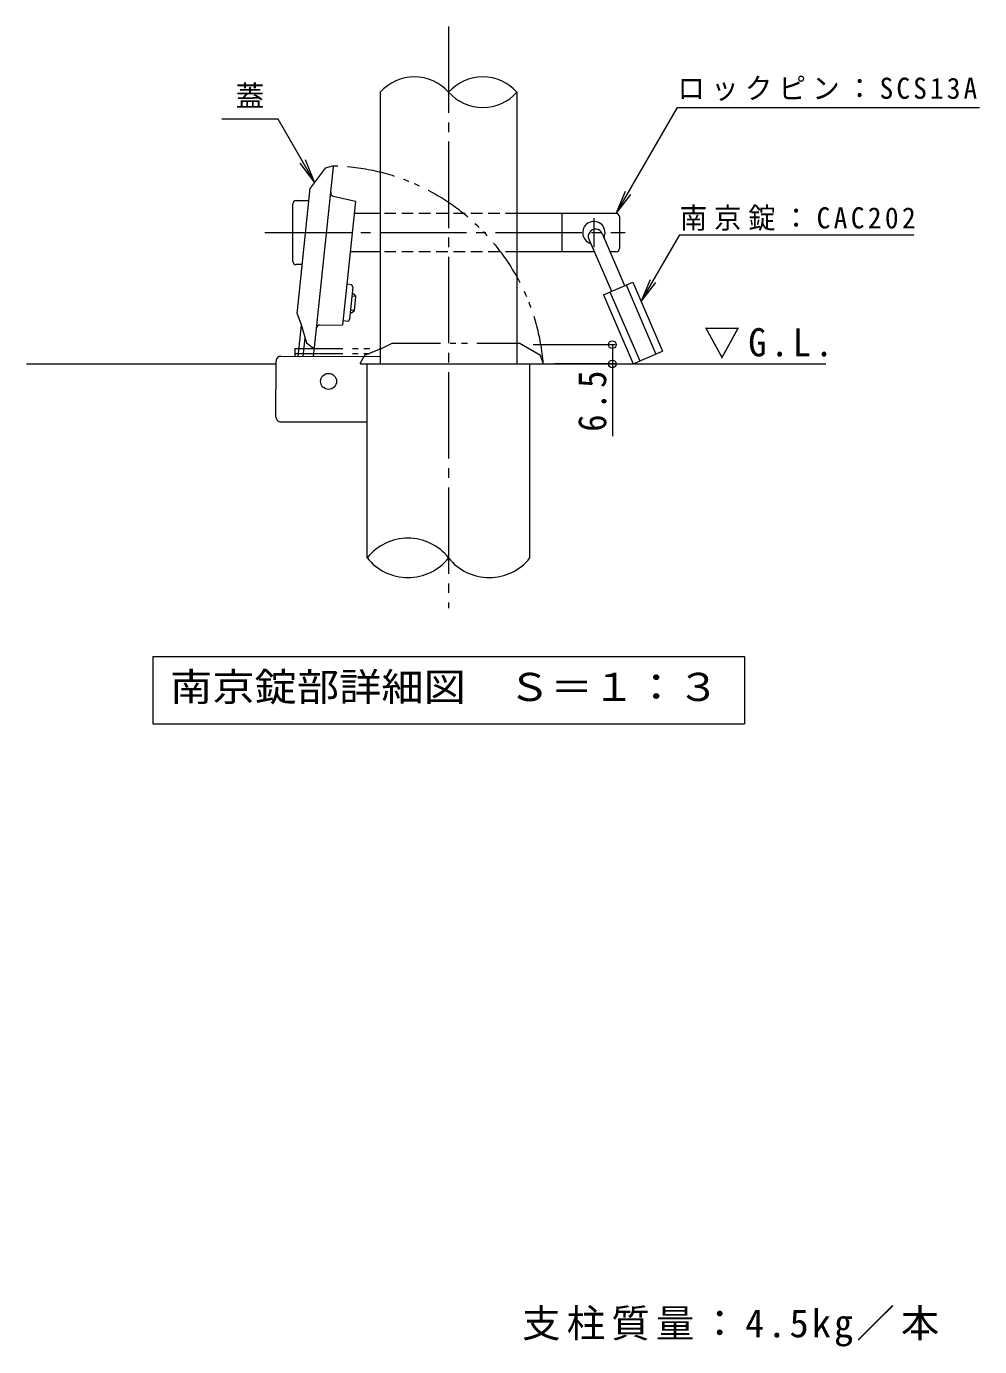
# Model space of a CAD drawing. Units: millimetres on the paper, enlarged 10 times, with parts at other scales. Extents: x -1698 to 1818, y -1371 to 874.
# Drawn here: x 826 to 1818, y -1098 to 277 of the extents above; entities that cross this region are included whole.
import ezdxf
from ezdxf.enums import TextEntityAlignment as Align

# ---------------------------------------------------------------- set-up
doc = ezdxf.new("R2010")
doc.units = ezdxf.units.MM
doc.header["$LTSCALE"] = 10
doc.header["$PDMODE"] = 32
doc.header["$PDSIZE"] = 8
for name, pattern in [('CHAIN1', [8, 5, -1, 1, -1]), ('CHAIN2', [12, 9, -1, 1, -1]), ('DASHED1', [1.8, 1.2, -0.6]), ('DOUBLE_CHAIN1', [8.8, 5, -1, 0.6, -0.6, 0.6, -1])]:
    doc.linetypes.add(name, pattern=pattern)
for name, color, linetype, lineweight in [('C-5_建具', 7, 'Continuous', 9), ('D-0_通り芯', 4, 'Continuous', 9), ('D-1_躯体', 3, 'Continuous', 9), ('D-2_仕上', 3, 'Continuous', 9), ('D-4_文字', 7, 'Continuous', 9), ('D-5_建具', 7, 'Continuous', 9), ('D-6_間仕切', 7, 'Continuous', 9), ('D-9_記号', 7, 'Continuous', 9), ('D-A_インテリア', 2, 'Continuous', 9), ('D-B_衛生陶器', 2, 'Continuous', 9), ('D-E_見え係り', 4, 'Continuous', 9)]:
    doc.layers.add(name, color=color, linetype=linetype, lineweight=lineweight)
doc.layers.add('F-5_F-5ﾚｲﾔ', color=2, linetype='Continuous')
doc.styles.add('ＭＳ ゴシック', font='')
doc.styles.get('ＭＳ ゴシック').set_extended_font_data('MS Gothic')

msp = doc.modelspace()

# ---------------------------------------------------------------- linework, layer by layer
at = {"layer": 'D-0_通り芯', "color": 7, "linetype": 'CHAIN2'}
for p, q in [((1265.81, 276.69), (1265.81, -329.27)), ((1074.57, 61.91), (1449.45, 61.91))]:
    msp.add_line(p, q, dxfattribs=at)
at = {"layer": 'D-0_通り芯'}
for p, q in [((1126.17, -57.79), (1145.96, 130.52)), ((1108.06, -22.77), (1121.85, 108.39)), ((1159.94, 8.42), (1159.92, 8.23)), ((1108.06, -22.77), (1112.04, -32.71)), ((1131.57, -34.34), (1155.46, -34.2)), ((1181.14, -276.78), (1181.14, -74.75)), ((1181.14, -74.75), (1350.47, -74.75)), ((1350.47, -276.78), (1350.47, -74.75))]:
    msp.add_line(p, q, dxfattribs=at)
at = {"layer": 'D-0_通り芯', "linetype": 'DOUBLE_CHAIN1'}
for p, q in [((1207.33, -53.09), (1197.86, -58.09)), ((1207.33, -53.09), (1339.21, -53.09)), ((1197.86, -58.09), (1178.36, -66.16)), ((1174.4, -74.75), (1363.73, -74.75))]:
    msp.add_line(p, q, dxfattribs=at)
at = {"layer": 'D-0_通り芯'}
for points in [[(1145.12, 131.23), (1137.17, 129.07), (1121.85, 108.39)], [(1145.68, 99.97), (1168.99, 94.54), (1159.94, 8.42)]]:
    msp.add_lwpolyline(points, dxfattribs=at)
at = {"layer": 'D-0_通り芯', "linetype": 'DOUBLE_CHAIN1'}
msp.add_lwpolyline([(1364.36, -73.84), (1361.38, -66.16), (1339.21, -53.09)], dxfattribs=at)
for centre, radius, start, end in [((1140.9, -92.95), 224.21, 4.72208, 88.92296), ((1174.4, -74.09), 0.667, 158.79398, 270), ((1363.73, -74.09), 0.667, 270, 21.20602)]:
    msp.add_arc(centre, radius, start, end, dxfattribs=at)
at = {"layer": 'D-0_通り芯'}
for centre, radius, start, end in [((1145.29, 130.59), 0.667, 354, 105.20602), ((1146.44, 103.22), 3.33, 174, 256.87498), ((1131.63, -37.67), 3.33, 91.12502, 174), ((1125.5, -57.72), 0.667, 242.79398, 354), ((1223.47, -310.13), 53.9, 38.23469, 141.76531), ((1223.47, -243.42), 53.9, 218.23469, 321.76531), ((1308.14, -243.42), 53.9, 218.23469, 321.76531)]:
    msp.add_arc(centre, radius, start, end, dxfattribs=at)
at = {"layer": 'D-1_躯体', "color": 4}
msp.add_line((1159.92, 8.23), (1155.46, -34.2), dxfattribs=at)
at = {"layer": 'D-1_躯体'}
for p, q in [((1091.31, -66.81), (1194.64, -67.09)), ((1086.14, -130.13), (1086.29, -71.8)), ((1091.13, -135.15), (1181.14, -135.15))]:
    msp.add_line(p, q, dxfattribs=at)
at = {"layer": 'D-1_躯体', "color": 4, "linetype": 'DOUBLE_CHAIN1'}
msp.add_line((1178.36, -66.16), (1173.77, -73.84), dxfattribs=at)
at = {"layer": 'D-1_躯体', "color": 4}
msp.add_lwpolyline([(1112.04, -32.71), (1118.04, -52.95), (1125.2, -58.31)], dxfattribs=at)
at = {"layer": 'D-1_躯体'}
for centre, start, end in [((1091.29, -71.81), 89.84957, 179.84957), ((1091.14, -130.15), 179.84957, 269.84957)]:
    msp.add_arc(centre, 5, start, end, dxfattribs=at)
at = {"layer": 'D-2_仕上'}
for p, q in [((1194.64, 208.18), (1194.64, -74.75)), ((1336.97, 208.18), (1336.97, -74.75))]:
    msp.add_line(p, q, dxfattribs=at)
for centre, start, end in [((1230.22, 176.24), 41.91134, 138.08866), ((1301.39, 176.24), 41.91134, 138.08866), ((1301.39, 240.12), 221.91134, 318.08866)]:
    msp.add_arc(centre, 47.82, start, end, dxfattribs=at)
at = {"layer": 'D-4_文字'}
for p, q in [((1439.24, -54.75), (1353.9, -54.75)), ((1436.24, -54.75), (1436.24, -149.99)), ((1439.24, -74.75), (1376.02, -74.75))]:
    msp.add_line(p, q, dxfattribs=at)
for p in [(1436.24, -54.75), (1436.24, -74.75)]:
    msp.add_point(p, dxfattribs=at)
at = {"layer": 'D-5_建具'}
for p, q in [((1088.52, 180), (1029.72, 180)), ((1126.35, 114.48), (1088.52, 180)), ((1126.35, 114.48), (1116.79, 137.57)), ((1126.35, 114.48), (1111.14, 134.31)), ((1440.34, 81.91), (1449.91, 105.01)), ((1440.34, 81.91), (1455.56, 101.75)), ((1466.26, -9.94), (1506.43, 59.56)), ((1506.43, 59.56), (1750.03, 59.56)), ((1466.26, -9.94), (1475.83, 13.16)), ((1466.26, -9.94), (1481.48, 9.9)), ((957.81, -379.62), (1573.81, -379.62)), ((957.81, -379.62), (957.81, -449.62)), ((1573.81, -379.62), (1573.81, -449.62)), ((957.81, -449.62), (1573.81, -449.62))]:
    msp.add_line(p, q, dxfattribs=at)
msp.add_lwpolyline([(1440.34, 81.91), (1504.12, 192.37), (1818.49, 192.37)], dxfattribs=at)
at = {"layer": 'D-6_間仕切'}
for p, q in [((1103.68, 31.91), (1103.68, 91.91)), ((1107.01, 95.25), (1120.55, 95.25)), ((1194.64, 81.91), (1167.74, 81.91)), ((1440.34, 81.91), (1336.97, 81.91)), ((1383.68, 81.91), (1383.68, 41.91)), ((1443.68, 78.58), (1443.68, 45.25)), ((1194.64, 41.91), (1163.54, 41.91)), ((1417.49, 41.91), (1336.97, 41.91)), ((1440.34, 41.91), (1433.84, 41.91)), ((1113.54, 28.58), (1107.01, 28.58))]:
    msp.add_line(p, q, dxfattribs=at)
at = {"layer": 'D-6_間仕切', "linetype": 'DASHED1'}
for p, q in [((1336.97, 81.91), (1194.64, 81.91)), ((1336.97, 41.91), (1194.64, 41.91))]:
    msp.add_line(p, q, dxfattribs=at)
at = {"layer": 'D-6_間仕切', "linetype": 'CHAIN1'}
msp.add_line((1417.01, 76.97), (1417.01, 46.76), dxfattribs=at)
at = {"layer": 'D-6_間仕切', "color": 2}
for p, q in [((1169.29, -4.65), (1165.31, -4.23)), ((1166.92, -1.72), (1165.59, -1.58)), ((1166.92, -1.72), (1169.29, -4.65)), ((1167.76, -19.24), (1169.29, -4.65)), ((1164.82, -21.61), (1163.5, -21.47)), ((1167.76, -19.24), (1163.78, -18.82)), ((1164.82, -21.61), (1167.76, -19.24)), ((1109.11, -66.95), (1112.54, -34.38))]:
    msp.add_line(p, q, dxfattribs=at)
at = {"layer": 'D-6_間仕切', "color": 2, "linetype": 'DOUBLE_CHAIN1'}
for q in [(1196.25, -58.75), (1105.72, -66.86)]:
    msp.add_line((1105.72, -58.75), q, dxfattribs=at)
at = {"layer": 'D-6_間仕切', "color": 6, "lineweight": 5}
msp.add_line((1361.14, -74.75), (1658.46, -74.75), dxfattribs=at)
at = {"layer": 'D-6_間仕切'}
for centre, radius, start, end in [((1107.01, 91.91), 3.33, 90, 180), ((1417.01, 61.91), 11.67, 333.40457, 253.39226), ((1440.34, 78.58), 3.33, 0, 90), ((1440.34, 45.25), 3.33, 270, 0), ((1107.01, 31.91), 3.33, 180, 270)]:
    msp.add_arc(centre, radius, start, end, dxfattribs=at)
at = {"layer": 'D-9_記号'}
for p, q in [((1114.48, -66.95), (1116.49, -47.75)), ((1125.2, -66.95), (1126.17, -57.79))]:
    msp.add_line(p, q, dxfattribs=at)
at = {"layer": 'D-9_記号', "linetype": 'DOUBLE_CHAIN1'}
msp.add_line((1105.72, -64.09), (1183.37, -64.09), dxfattribs=at)
at = {"layer": 'D-A_インテリア'}
for p, q in [((1411.78, 55.11), (1435.28, 0.81)), ((1425.55, 61.07), (1449.04, 6.77)), ((1426.87, -2.83), (1457.46, 10.41)), ((1433.75, 0.15), (1464.86, -71.74)), ((1450.57, 7.43), (1481.68, -64.46)), ((1457.46, 10.41), (1488.57, -61.48))]:
    msp.add_line(p, q, dxfattribs=at)
msp.add_lwpolyline([(1426.87, -2.83), (1457.98, -74.72), (1488.57, -61.48)], dxfattribs=at)
msp.add_arc((1418.66, 58.09), 7.5, 23.4, 203.4, dxfattribs=at)
at = {"layer": 'D-B_衛生陶器'}
for p, q in [((1165.11, 7.68), (1159.92, 8.23)), ((1166.29, 5.05), (1162.8, -28.1)), ((1166.29, 5.05), (1165.11, 7.68)), ((1161.11, -30.44), (1155.91, -29.89)), ((1162.8, -28.1), (1161.11, -30.44))]:
    msp.add_line(p, q, dxfattribs=at)
at = {"layer": 'D-E_見え係り', "color": 6, "lineweight": 5}
msp.add_line((826.37, -74.75), (1086.29, -74.75), dxfattribs=at)
at = {"layer": 'D-E_見え係り'}
msp.add_circle((1140.9, -92.95), 8.33, dxfattribs=at)

# ---------------------------------------------------------------- texts
at = {"layer": 'C-5_建具', "color": 2, "insert": (1531.39, -69.53), "char_height": 29.33, "attachment_point": 7, "style": 'ＭＳ ゴシック'}
msp.add_mtext('\\T1.22;\\W0.95;▽G.L.', dxfattribs=at)
at = {"layer": 'D-4_文字', "color": 2, "insert": (1430.32, -145.39), "char_height": 29.33, "attachment_point": 7, "rotation": 90, "style": 'ＭＳ ゴシック'}
msp.add_mtext('\\T1.27;\\W0.9;6.5', dxfattribs=at)
at = {"layer": 'D-5_建具', "style": 'ＭＳ ゴシック'}
msp.add_text('蓋', height=21.99, dxfattribs=at).set_placement((1044.12, 186.67), align=Align.BOTTOM_LEFT)
at = {"layer": 'D-5_建具', "color": 2, "style": 'ＭＳ ゴシック', "width": 1.1}
msp.add_text('南京錠部詳細図\u3000Ｓ＝１：３', height=29.33, dxfattribs=at).set_placement((975.81, -434.62), align=Align.BOTTOM_LEFT)
at = {"layer": 'D-5_建具', "char_height": 21.99, "attachment_point": 7, "style": 'ＭＳ ゴシック'}
for s, insert in [('\\T1.23;\\W0.95;ロックピン：SCS13A', (1504.12, 199.04)), ('\\T1.25;\\W0.95;南京錠：CAC202', (1506.43, 63.69))]:
    msp.add_mtext(s, dxfattribs=dict(at, insert=insert))
at = {"layer": 'F-5_F-5ﾚｲﾔ', "insert": (1342.34, -1098.11), "char_height": 29.33, "attachment_point": 7, "style": 'ＭＳ ゴシック'}
msp.add_mtext('\\T1.16;支柱質量：4.5kg／本', dxfattribs=at)

doc.saveas('drawing.dxf')
